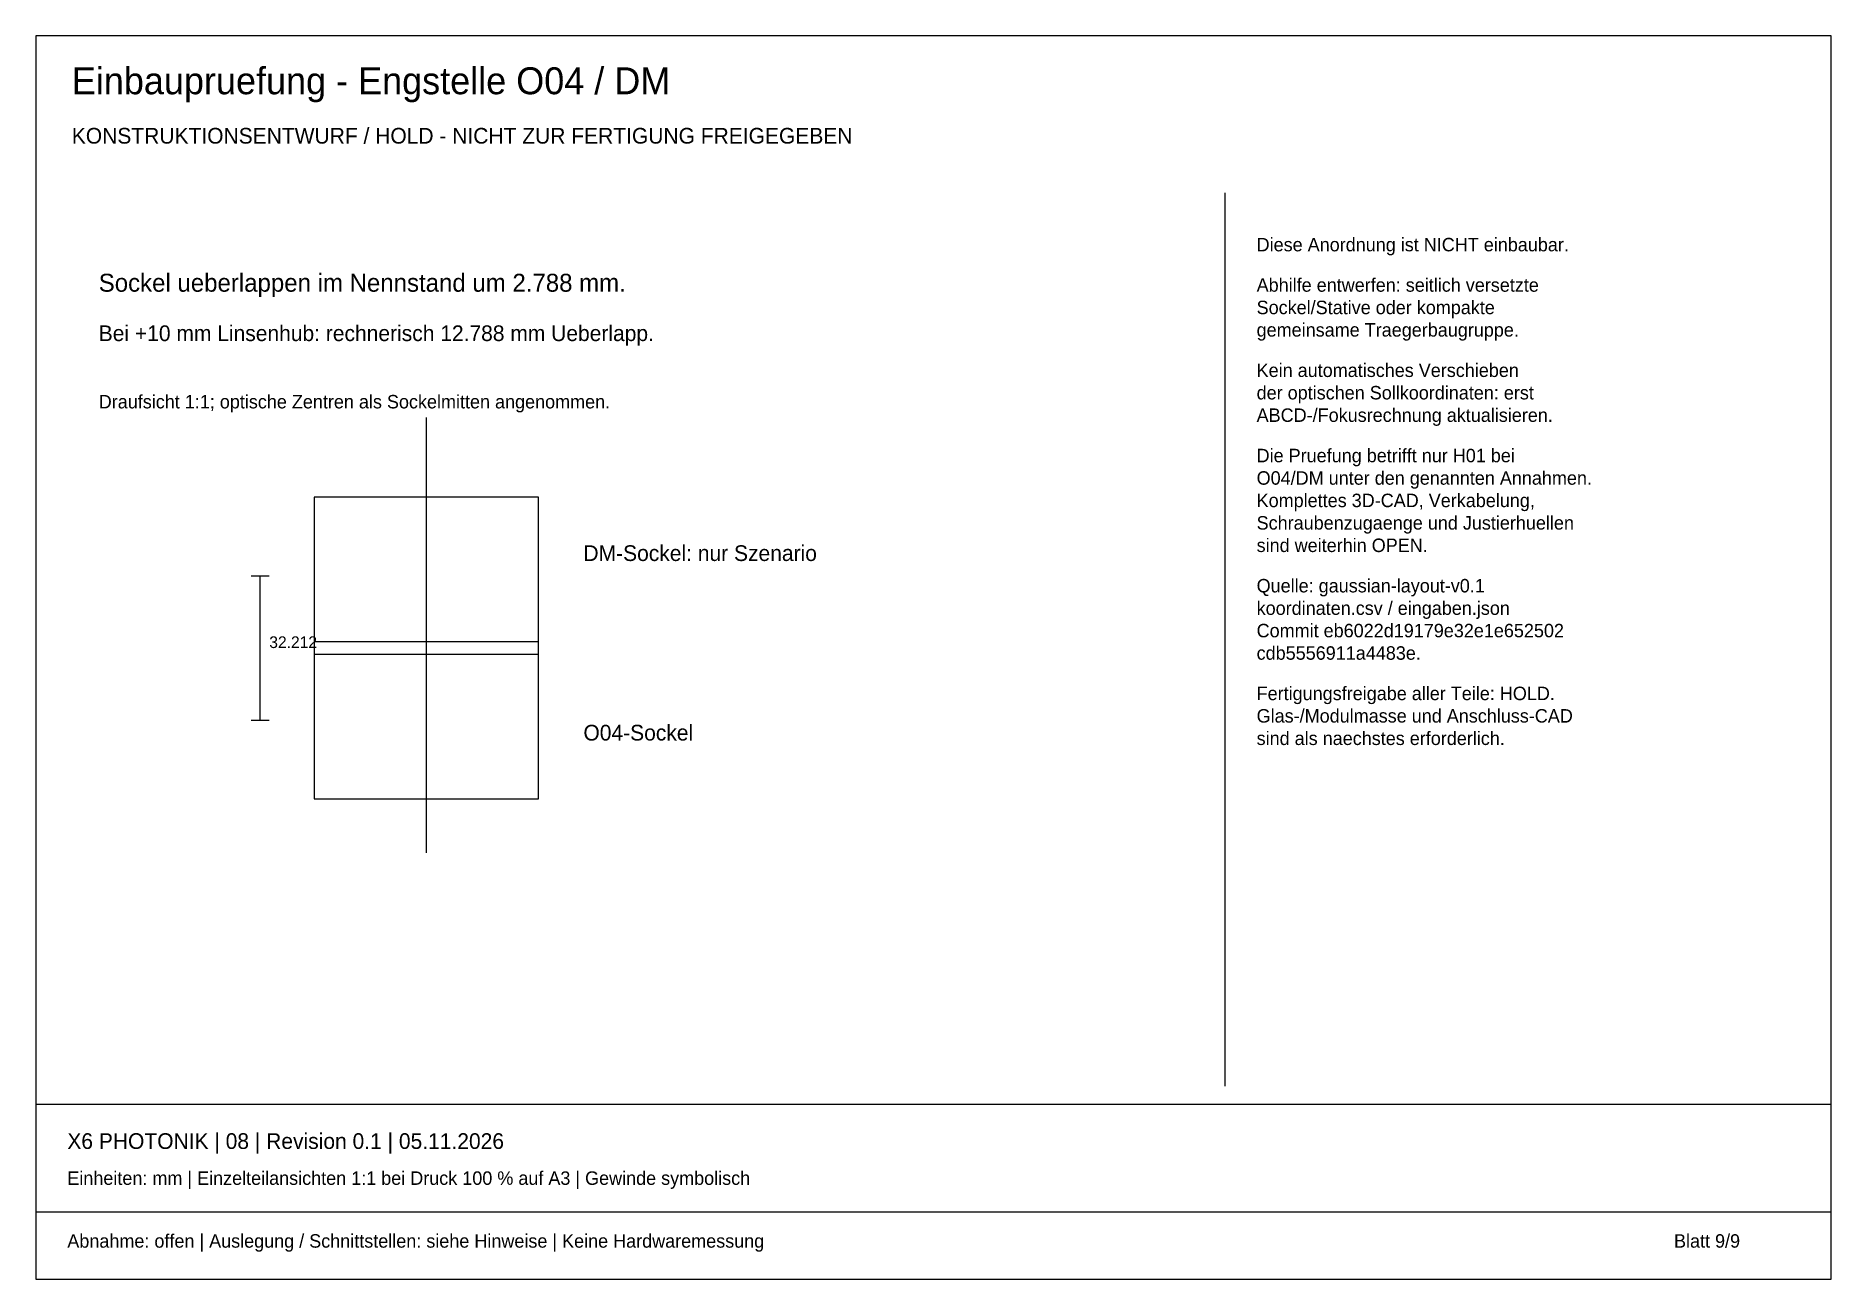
# Model space of a CAD drawing. Header units: millimetres. Extents: x 10 to 410, y 10 to 287.
import ezdxf

# ---------------------------------------------------------------- set-up
doc = ezdxf.new("R2010")
doc.units = ezdxf.units.MM
for name, color, linetype in [('CENTER', 4, 'Continuous'), ('GEOMETRY', 7, 'Continuous'), ('TEXT', 7, 'Continuous')]:
    doc.layers.add(name, color=color, linetype=linetype)

msp = doc.modelspace()

# ---------------------------------------------------------------- linework, layer by layer
at = {"layer": 'CENTER'}
msp.add_line((97, 105), (97, 202), dxfattribs=at)
at = {"layer": 'GEOMETRY'}
for p, q in [((410, 287), (10, 287)), ((10, 287), (10, 10)), ((410, 10), (410, 287)), ((275, 53), (275, 252)), ((122, 184.21), (72, 184.21)), ((72, 184.21), (72, 149.21)), ((122, 149.21), (122, 184.21)), ((58, 166.71), (62, 166.71)), ((60, 134.5), (60, 166.71)), ((122, 152), (72, 152)), ((72, 152), (72, 117)), ((122, 117), (122, 152)), ((72, 149.21), (122, 149.21)), ((58, 134.5), (62, 134.5)), ((72, 117), (122, 117)), ((10, 49), (410, 49)), ((10, 25), (410, 25)), ((10, 10), (410, 10))]:
    msp.add_line(p, q, dxfattribs=at)

# ---------------------------------------------------------------- texts
at = {"layer": 'TEXT'}
for s, height, p in [('Einbaupruefung - Engstelle O04 / DM', 6, (18, 274)), ('KONSTRUKTIONSENTWURF / HOLD - NICHT ZUR FERTIGUNG FREIGEGEBEN', 3.5, (18, 263)), ('Diese Anordnung ist NICHT einbaubar.', 3, (282, 239)), ('Sockel ueberlappen im Nennstand um 2.788 mm.', 4, (24, 230)), ('Abhilfe entwerfen: seitlich versetzte', 3, (282, 230)), ('Sockel/Stative oder kompakte', 3, (282, 225)), ('Bei +10 mm Linsenhub: rechnerisch 12.788 mm Ueberlapp.', 3.5, (24, 219)), ('gemeinsame Traegerbaugruppe.', 3, (282, 220)), ('Kein automatisches Verschieben', 3, (282, 211)), ('der optischen Sollkoordinaten: erst', 3, (282, 206)), ('Draufsicht 1:1; optische Zentren als Sockelmitten angenommen.', 3, (24, 204)), ('ABCD-/Fokusrechnung aktualisieren.', 3, (282, 201)), ('Die Pruefung betrifft nur H01 bei', 3, (282, 192)), ('O04/DM unter den genannten Annahmen.', 3, (282, 187)), ('Komplettes 3D-CAD, Verkabelung,', 3, (282, 182)), ('Schraubenzugaenge und Justierhuellen', 3, (282, 177)), ('DM-Sockel: nur Szenario', 3.5, (132, 170)), ('sind weiterhin OPEN.', 3, (282, 172)), ('Quelle: gaussian-layout-v0.1', 3, (282, 163)), ('koordinaten.csv / eingaben.json', 3, (282, 158)), ('Commit eb6022d19179e32e1e652502', 3, (282, 153)), ('32.212', 2.6, (62, 150.61)), ('cdb5556911a4483e.', 3, (282, 148)), ('Fertigungsfreigabe aller Teile: HOLD.', 3, (282, 139)), ('Glas-/Modulmasse und Anschluss-CAD', 3, (282, 134)), ('O04-Sockel', 3.5, (132, 130)), ('sind als naechstes erforderlich.', 3, (282, 129)), ('X6 PHOTONIK | 08 | Revision 0.1 | 05.11.2026', 3.5, (17, 39)), ('Einheiten: mm | Einzelteilansichten 1:1 bei Druck 100 % auf A3 | Gewinde symbolisch', 3, (17, 31)), ('Abnahme: offen | Auslegung / Schnittstellen: siehe Hinweise | Keine Hardwaremessung', 3, (17, 17)), ('Blatt 9/9', 3, (375, 17))]:
    msp.add_text(s, height=height, dxfattribs=at).set_placement(p)

doc.saveas('drawing.dxf')
